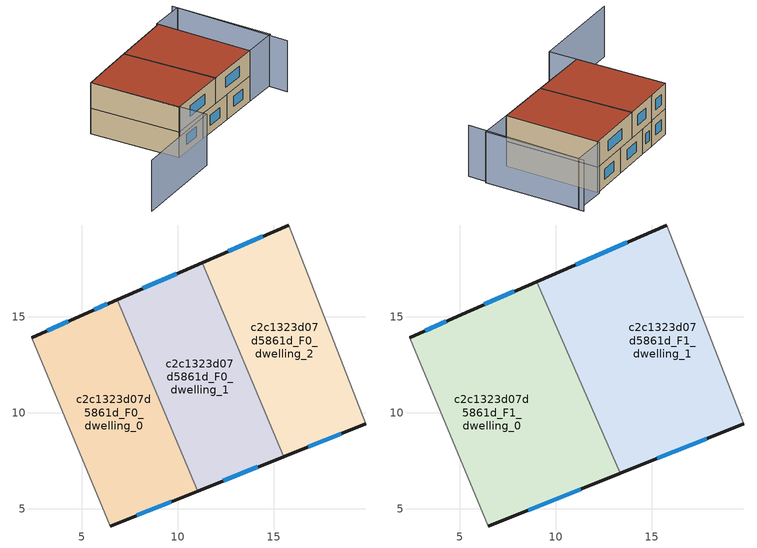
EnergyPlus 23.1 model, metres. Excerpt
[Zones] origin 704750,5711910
c2c1323d07d5861d_F0_dwelling_0
 floor ground (EU_floor_Construction): 6.85,15.91 11.04,5.92 6.49,4.1 2.39,13.9 5.11,15.15 z0
 wall outside (EU_wall_Construction): 6.85,15.91 5.11,15.15 2.39,13.9 / 6.49,4.1 11.04,5.92 z0:3
 wall adiabatic (EU_wall_Construction): 2.39,13.9 6.49,4.1 z0:3
 wall to c2c1323d07d5861d_F0_dwelling_1 (EU_wall_Construction): 11.04,5.92 6.85,15.91 z0:3
 window (EU_Window_Construction): 4.29,14.78 3.21,14.28 / 6.33,15.68 5.64,15.38 / 7.86,4.65 9.67,5.38 z0.9:2.1
c2c1323d07d5861d_F0_dwelling_1
 floor ground (EU_floor_Construction): 11.28,17.83 15.51,7.72 11.04,5.92 6.85,15.91 z0
 wall outside (EU_wall_Construction): 11.28,17.83 6.85,15.91 / 11.04,5.92 15.51,7.72 z0:3
 wall to c2c1323d07d5861d_F0_dwelling_2 (EU_wall_Construction): 15.51,7.72 11.28,17.83 z0:3
 window (EU_Window_Construction): 9.94,17.25 8.18,16.48 / 12.38,6.47 14.17,7.18 z0.9:2.1
c2c1323d07d5861d_F0_dwelling_2
 floor ground (EU_floor_Construction): 15.77,19.79 19.8,9.44 15.51,7.72 11.28,17.83 z0
 wall outside (EU_wall_Construction): 15.77,19.79 11.28,17.83 / 15.51,7.72 19.8,9.44 z0:3
 wall adiabatic (EU_wall_Construction): 19.8,9.44 15.77,19.79 z0:3
 window (EU_Window_Construction): 14.42,19.2 12.63,18.42 / 16.8,8.24 18.51,8.92 z0.9:2.1
c2c1323d07d5861d_F1_dwelling_0
 floor to c2c1323d07d5861d_F0_dwelling_0 (EU_floor_Construction): 6.85,15.91 11.04,5.93 6.49,4.1 2.39,13.9 5.11,15.15 z3
 floor to c2c1323d07d5861d_F0_dwelling_1 (EU_floor_Construction): 9,16.84 13.35,6.85 11.04,5.93 6.85,15.91 z3
 wall outside (EU_wall_Construction): 9,16.84 5.11,15.15 2.39,13.9 / 6.49,4.1 13.35,6.85 z3:6
 wall adiabatic (EU_wall_Construction): 2.39,13.9 6.49,4.1 z3:6
 wall to c2c1323d07d5861d_F1_dwelling_1 (EU_wall_Construction): 13.35,6.85 9,16.84 z3:6
 window (EU_Window_Construction): 4.29,14.78 3.21,14.28 / 7.83,16.33 6.28,15.66 / 8.56,4.93 11.29,6.03 z3.9:5.1
 roof outside (EU_roof_Construction): 13.35,6.85 9,16.84 5.11,15.15 2.39,13.9 6.49,4.1 z6
c2c1323d07d5861d_F1_dwelling_1
 floor to c2c1323d07d5861d_F0_dwelling_1 (EU_floor_Construction): 11.27,17.83 15.51,7.72 13.35,6.85 9,16.84 z3
 floor to c2c1323d07d5861d_F0_dwelling_2 (EU_floor_Construction): 15.77,19.79 19.8,9.44 15.51,7.72 11.27,17.83 z3
 wall outside (EU_wall_Construction): 15.77,19.79 9,16.84 / 13.35,6.85 19.8,9.44 z3:6
 wall adiabatic (EU_wall_Construction): 19.8,9.44 15.77,19.79 z3:6
 window (EU_Window_Construction): 13.74,18.9 11.04,17.73 / 15.29,7.63 17.86,8.66 z3.9:5.1
 roof outside (EU_roof_Construction): 19.8,9.44 15.77,19.79 9,16.84 13.35,6.85 z6
shading: 2.39,13.9 7.77,1.09 / 7.77,1.09 -2.87,-3.38 / 24.22,8.76 19.34,22.1 / 19.8,9.44 15.7,19.98 / 15.7,19.98 19.57,21.49 / 19.57,21.49 23.67,10.95 / 23.67,10.95 19.8,9.44 z0:6
[Building]
EU S2 Campaign: North Axis=0; Terrain=City; Solar Distribution=FullExterior
[Site:Location]
London: Latitude=51.5; Longitude=-0.5; Time Zone=0; Elevation=25
[SizingPeriod:WeatherFileDays]
AnnualSizingPeriod: Begin Month=1; Begin Day of Month=1; End Month=12; End Day of Month=31; Day of Week for Start Day=Monday; Use Weather File Daylight Saving Period=No; Use Weather File Rain and Snow Indicators=No
[MATERIAL]
EU_InternalMass_Material: Roughness=MediumRough; Thickness=0.1; Conductivity=1; Density=1800; Specific Heat=900; Thermal Absorptance=0.9; Solar Absorptance=0.7; Visible Absorptance=0.7
[MATERIAL:NOMASS] Roughness=MediumRough; Thermal Absorptance=0.9; Solar Absorptance=0.7; Visible Absorptance=0.7
Name | Thermal Resistance
EU_wall_NoMass | 0.56902
EU_roof_NoMass | 2.50178
EU_floor_NoMass | 1.93
[WINDOWMATERIAL:SIMPLEGLAZINGSYSTEM]
EU_Window_SimpleGlazing: UFactor=3.61057; Solar Heat Gain Coefficient=0.76; Visible Transmittance=0.76
[CONSTRUCTION]
EU_wall_Construction: EU_wall_NoMass
EU_roof_Construction: EU_roof_NoMass
EU_floor_Construction: EU_floor_NoMass
EU_Window_Construction: EU_Window_SimpleGlazing
EU_InternalMass_Construction: EU_InternalMass_Material
[ZONE] Type=1; Multiplier=1; Ceiling Height=autocalculate; Floor Area=autocalculate; Part of Total Floor Area=Yes
Name | Volume
c2c1323d07d5861d_F0_dwelling_0; c2c1323d07d5861d_F0_dwelling_2 | 157.622
c2c1323d07d5861d_F1_dwelling_0 | 236.446
c2c1323d07d5861d_F0_dwelling_1 | 157.616
c2c1323d07d5861d_F1_dwelling_1 | 236.415
[INTERNALMASS] Construction=EU_InternalMass_Construction
Name | Zone or ZoneList | Surface Area
c2c1323d07d5861d_F0_dwelling_0_EU_InternalMass | c2c1323d07d5861d_F0_dwelling_0 | 52.5407
c2c1323d07d5861d_F0_dwelling_1_EU_InternalMass | c2c1323d07d5861d_F0_dwelling_1 | 52.5389
c2c1323d07d5861d_F0_dwelling_2_EU_InternalMass | c2c1323d07d5861d_F0_dwelling_2 | 52.5404
c2c1323d07d5861d_F1_dwelling_0_EU_InternalMass | c2c1323d07d5861d_F1_dwelling_0 | 78.8171
c2c1323d07d5861d_F1_dwelling_1_EU_InternalMass | c2c1323d07d5861d_F1_dwelling_1 | 78.811
[OTHEREQUIPMENT] Fuel Type=Electricity; Design Level Calculation Method=Watts/Area; Power per Zone Floor Area=1; Fraction Latent=0; Fraction Radiant=0; Fraction Lost=0; Carbon Dioxide Generation Rate=0; EndUse Subcategory=EU_Step8_InternalGains
Name | Zone or ZoneList or Space or SpaceList | Schedule
EU_Step8_InternalGain_c2c1323d07d5861d_F0_dwelling_0_f000 | c2c1323d07d5861d_F0_dwelling_0 | EU_Step8_GainSchedule_c2c1323d07d5861d_F0_dwelling_0_f000
EU_Step8_InternalGain_c2c1323d07d5861d_F0_dwelling_1_f000 | c2c1323d07d5861d_F0_dwelling_1 | EU_Step8_GainSchedule_c2c1323d07d5861d_F0_dwelling_1_f000
EU_Step8_InternalGain_c2c1323d07d5861d_F0_dwelling_2_f000 | c2c1323d07d5861d_F0_dwelling_2 | EU_Step8_GainSchedule_c2c1323d07d5861d_F0_dwelling_2_f000
EU_Step8_InternalGain_c2c1323d07d5861d_F1_dwelling_0_f000 | c2c1323d07d5861d_F1_dwelling_0 | EU_Step8_GainSchedule_c2c1323d07d5861d_F1_dwelling_0_f000
EU_Step8_InternalGain_c2c1323d07d5861d_F1_dwelling_1_f000 | c2c1323d07d5861d_F1_dwelling_1 | EU_Step8_GainSchedule_c2c1323d07d5861d_F1_dwelling_1_f000
[ZONEVENTILATION:DESIGNFLOWRATE] Schedule=EU_AlwaysOn; Design Flow Rate Calculation Method=AirChanges/Hour; Air Changes per Hour=0.471031; Ventilation Type=Natural; Fan Pressure Rise=0; Fan Total Efficiency=1; Constant Term Coefficient=1; Temperature Term Coefficient=0; Velocity Term Coefficient=0; Velocity Squared Term Coefficient=0; Minimum Indoor Temperature=-100; Maximum Indoor Temperature=100; Delta Temperature=-100; Minimum Outdoor Temperature=-100; Maximum Outdoor Temperature=100; Maximum Wind Speed=40
Name | Zone or ZoneList or Space or SpaceList
EU_ConstantAir_c2c1323d07d5861d_F0_dwelling_0 | c2c1323d07d5861d_F0_dwelling_0
EU_ConstantAir_c2c1323d07d5861d_F0_dwelling_1 | c2c1323d07d5861d_F0_dwelling_1
EU_ConstantAir_c2c1323d07d5861d_F0_dwelling_2 | c2c1323d07d5861d_F0_dwelling_2
EU_ConstantAir_c2c1323d07d5861d_F1_dwelling_0 | c2c1323d07d5861d_F1_dwelling_0
EU_ConstantAir_c2c1323d07d5861d_F1_dwelling_1 | c2c1323d07d5861d_F1_dwelling_1
[HVACTEMPLATE:THERMOSTAT] Constant Heating Setpoint=20; Constant Cooling Setpoint=50
EU_HeatOnly_c2c1323d07d5861d_F0_dwelling_0; EU_HeatOnly_c2c1323d07d5861d_F0_dwelling_1; EU_HeatOnly_c2c1323d07d5861d_F0_dwelling_2; EU_HeatOnly_c2c1323d07d5861d_F1_dwelling_0; EU_HeatOnly_c2c1323d07d5861d_F1_dwelling_1
[HVACTEMPLATE:ZONE:IDEALLOADSAIRSYSTEM] System Availability Schedule=EU_AlwaysOn; Maximum Heating Supply Air Temperature=50; Minimum Cooling Supply Air Temperature=13; Maximum Heating Supply Air Humidity Ratio=0.0156; Minimum Cooling Supply Air Humidity Ratio=0.0077; Heating Limit=NoLimit; Cooling Limit=NoLimit; Heating Availability Schedule=EU_AlwaysOn; Cooling Availability Schedule=EU_CoolingOff; Dehumidification Control Type=ConstantSensibleHeatRatio; Cooling Sensible Heat Ratio=0.7; Dehumidification Setpoint=60; Humidification Control Type=None; Humidification Setpoint=30; Outdoor Air Method=None; Outdoor Air Flow Rate per Person=0.00944; Outdoor Air Flow Rate per Zone Floor Area=0; Outdoor Air Flow Rate per Zone=0; Demand Controlled Ventilation Type=None; Outdoor Air Economizer Type=NoEconomizer; Heat Recovery Type=None; Sensible Heat Recovery Effectiveness=0.7; Latent Heat Recovery Effectiveness=0.65
Name | Template Thermostat
c2c1323d07d5861d_F0_dwelling_0 | EU_HeatOnly_c2c1323d07d5861d_F0_dwelling_0
c2c1323d07d5861d_F0_dwelling_1 | EU_HeatOnly_c2c1323d07d5861d_F0_dwelling_1
c2c1323d07d5861d_F0_dwelling_2 | EU_HeatOnly_c2c1323d07d5861d_F0_dwelling_2
c2c1323d07d5861d_F1_dwelling_0 | EU_HeatOnly_c2c1323d07d5861d_F1_dwelling_0
c2c1323d07d5861d_F1_dwelling_1 | EU_HeatOnly_c2c1323d07d5861d_F1_dwelling_1
[SIZING:ZONE] Zone Cooling Design Supply Air Temperature Input Method=SupplyAirTemperature; Zone Cooling Design Supply Air Temperature=13; Zone Heating Design Supply Air Temperature Input Method=SupplyAirTemperature; Zone Heating Design Supply Air Temperature=50; Zone Cooling Design Supply Air Humidity Ratio=0.008; Zone Heating Design Supply Air Humidity Ratio=0.008; Cooling Design Air Flow Method=DesignDay; Cooling Design Air Flow Rate=0; Cooling Minimum Air Flow per Zone Floor Area=0.000762; Cooling Minimum Air Flow=0; Cooling Minimum Air Flow Fraction=0.2; Heating Design Air Flow Method=DesignDay; Heating Design Air Flow Rate=0; Heating Maximum Air Flow per Zone Floor Area=0.002032; Heating Maximum Air Flow=0.141576; Heating Maximum Air Flow Fraction=0.3; Account for Dedicated Outdoor Air System=No; Dedicated Outdoor Air System Control Strategy=NeutralSupplyAir; Dedicated Outdoor Air Low Setpoint Temperature for Design=autosize; Dedicated Outdoor Air High Setpoint Temperature for Design=autosize; Zone Load Sizing Method=Sensible Load Only No Latent Load; Zone Latent Cooling Design Supply Air Humidity Ratio Input Method=HumidityRatioDifference; Zone Cooling Design Supply Air Humidity Ratio Difference=0.005; Zone Latent Heating Design Supply Air Humidity Ratio Input Method=HumidityRatioDifference; Zone Humidification Design Supply Air Humidity Ratio Difference=0.005
c2c1323d07d5861d_F0_dwelling_0; c2c1323d07d5861d_F0_dwelling_1; c2c1323d07d5861d_F0_dwelling_2; c2c1323d07d5861d_F1_dwelling_0; c2c1323d07d5861d_F1_dwelling_1
[SCHEDULE:CONSTANT]
Name | Hourly Value
EU_AlwaysOn | 1
EU_CoolingOff | 0
[SCHEDULE:FILE] Column Number=1; Rows to Skip at Top=0; Number of Hours of Data=8760; Column Separator=Comma; Interpolate to Timestep=No; Minutes per Item=60; Adjust Schedule for Daylight Savings=Yes
Name | File
EU_Step8_GainSchedule_c2c1323d07d5861d_F0_dwelling_0_f000 | ../../schedules/c2c1323d07d5861d/c2c1323d07d5861d_F0_dwelling_0_f000_gain.csv
EU_Step8_GainSchedule_c2c1323d07d5861d_F0_dwelling_1_f000 | ../../schedules/c2c1323d07d5861d/c2c1323d07d5861d_F0_dwelling_1_f000_gain.csv
EU_Step8_GainSchedule_c2c1323d07d5861d_F0_dwelling_2_f000 | ../../schedules/c2c1323d07d5861d/c2c1323d07d5861d_F0_dwelling_2_f000_gain.csv
EU_Step8_GainSchedule_c2c1323d07d5861d_F1_dwelling_0_f000 | ../../schedules/c2c1323d07d5861d/c2c1323d07d5861d_F1_dwelling_0_f000_gain.csv
EU_Step8_GainSchedule_c2c1323d07d5861d_F1_dwelling_1_f000 | ../../schedules/c2c1323d07d5861d/c2c1323d07d5861d_F1_dwelling_1_f000_gain.csv
